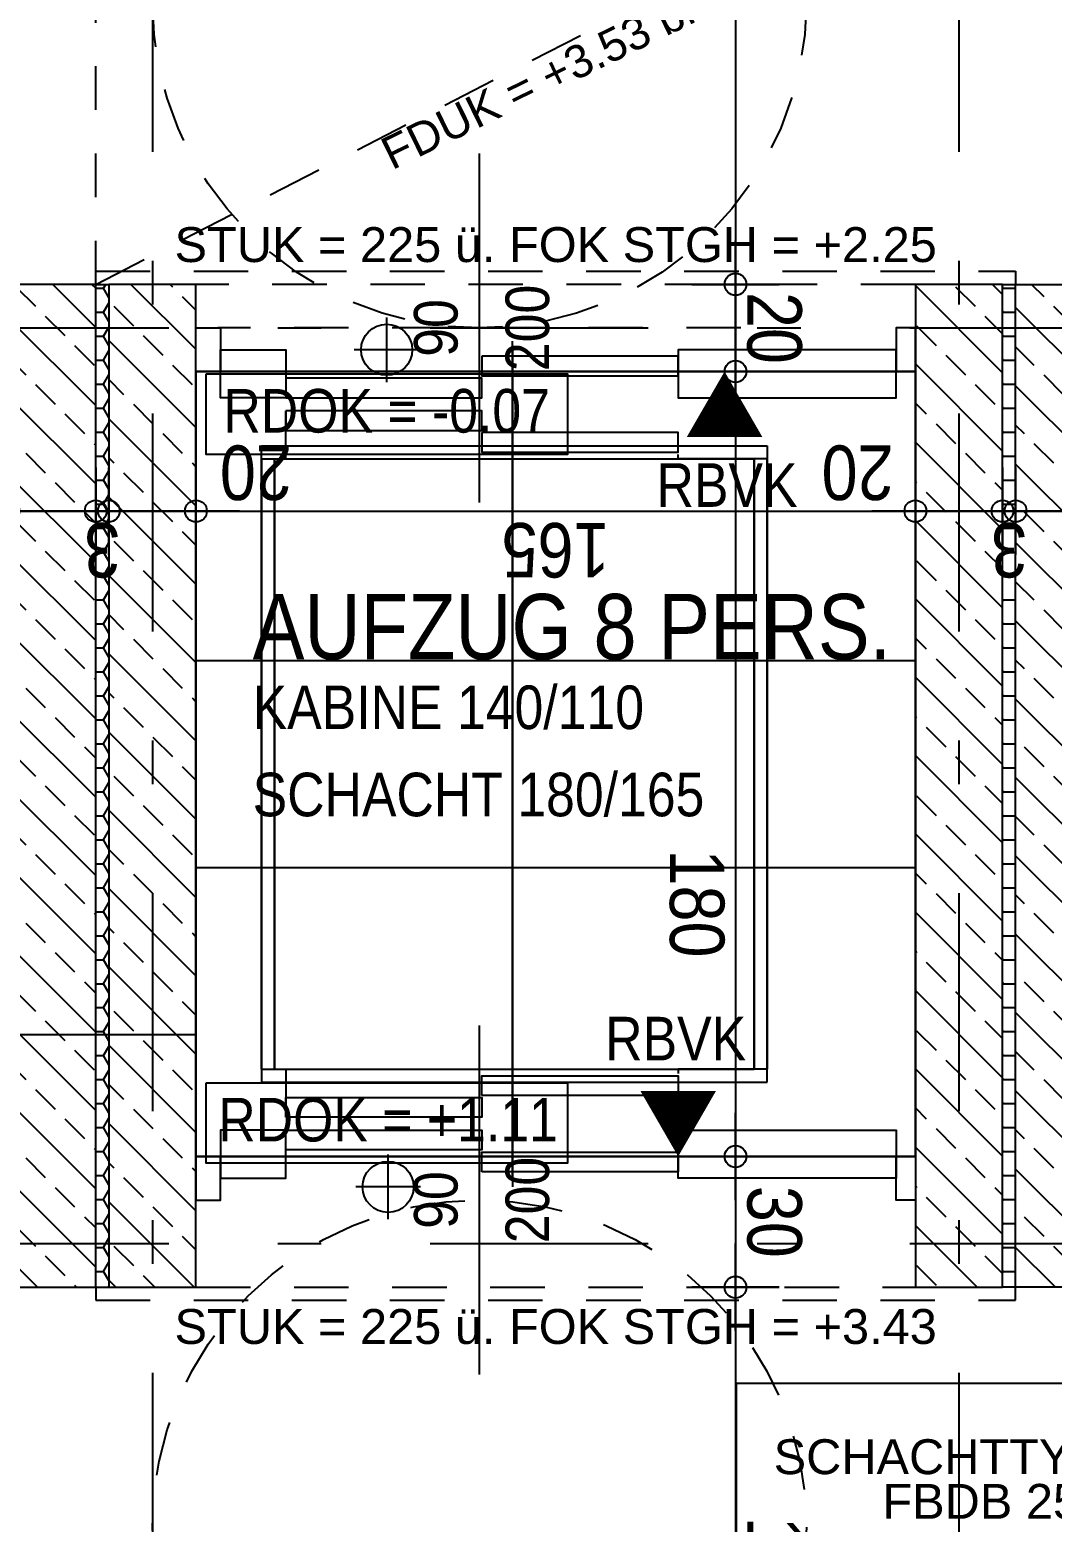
# Model space of a CAD drawing. Header units: millimetres. Extents: x 2639 to 2717, y 1476 to 1588.
# Drawn here: x 2692.719 to 2695.064, y 1518.046 to 1521.469 of the extents above; entities that cross this region are included whole.
import ezdxf
from ezdxf.enums import TextEntityAlignment as Align

# ---------------------------------------------------------------- set-up
doc = ezdxf.new("R2010")
doc.units = ezdxf.units.MM
doc.linetypes.add('HIDDEN2', pattern=[0.1875, 0.125, -0.0625])
doc.linetypes.add('STRICHPUNKT', pattern=[1, 0.5, -0.25, 0, -0.25])
for name, color, linetype in [('00-AUF---------M0', 8, 'Continuous'), ('00-TXT---------M0', 8, 'Continuous'), ('00-WOL-G00-LEG-M0', 22, 'Continuous'), ('01-ANS-G00-LEG-M0', 8, 'Continuous'), ('01-SYM-G00-LEG-Aufbauten', 8, 'Continuous'), ('01-SYM-G00-Leg-M0', 8, 'Continuous'), ('01-TXT---------M0', 1, 'Continuous'), ('01-TXT---------PP', 1, 'Continuous'), ('01-TXT-G00-LEG-M0', 1, 'Continuous'), ('02-AXO-G00-LEG-M0', 8, 'STRICHPUNKT'), ('02-DIM-G00-LEG-ACHSEN', 8, 'Continuous'), ('02-DIM-G00-LEG-ROHBAU', 8, 'Continuous'), ('02-FIL-G00-LEG-LILA', 223, 'Continuous'), ('02-FIL-G00-Leg-STB', 8, 'Continuous'), ('02-HID-G00-LEG-M0', 8, 'HIDDEN2'), ('02-TWA-G00-LEG-M0', 4, 'Continuous'), ('02-TXT-G00-LEG-M0', 8, 'Continuous'), ('02-WDA-G00-LEG-M0', 8, 'Continuous'), ('03-SYM-G00-LEG-M0', 8, 'Continuous'), ('03-TXT-G00-LEG-M0', 8, 'Continuous'), ('05-TXT--------M0', 8, 'Continuous'), ('05-TXT-G00-LEG-M0', 8, 'Continuous'), ('06-SYM-G00-LEG-M0', 8, 'Continuous')]:
    doc.layers.add(name, color=color, linetype=linetype)
doc.layers.add('00_HLP---------M0', color=6, linetype='Continuous', plot=False)
doc.styles.add('ARIAL', font='arial.ttf', dxfattribs={"width": 0.85})
doc.styles.get("Standard").update_dxf_attribs({"font": 'arial.ttf'})
doc.linetypes.add('ZICKZACK', pattern='A,0.00254,-5.08,[131,ltypeshp.shx,S=5.08,R=0,X=-5.08,Y=0],-10.16,[131,ltypeshp.shx,S=5.08,R=180,X=5.08,Y=0],-5.08', length=20.32254)
doc.dimstyles.new('pp chromy&schneider', dxfattribs={"dimscale": 0.005, "dimtxt": 25, "dimasz": 10, "dimexe": 0, "dimexo": 0, "dimgap": 5, "dimtad": 1, "dimdec": 1, "dimlfac": 100, "dimrnd": 0.1, "dimzin": 9, "dimdsep": 46, "dimtxsty": 'ARIAL', "dimblk": 'c&s kote', "dimcen": 0, "dimse1": 1, "dimse2": 1, "dimclrd": 8, "dimclrt": 8, "dimadec": 0, "dimazin": 0, "dimtfac": 0.75, "dimtdec": 1, "dimtix": 1, "dimtmove": 2, "dimatfit": 0, "dimldrblk": 'NONE', "dimfxl": 1, "dimtolj": 1, "dimlwd": -1, "dimarcsym": 0})
pattern_1 = [(135, (2620.0373, 1472.56506), (-0.08980256, -0.08980256), []), (135, (2620.0373, 1472.65486), (-0.08980256, -0.08980256), [0.0635, -0.03175])]
pattern_2 = [(0, (2620.037297, 1472.565062), (0.047625, 0.0274963), [0.03175, -0.0635]), (120, (2620.037297, 1472.565062), (-0.047624994, 0.02749631), [0.03175, -0.0635]), (60, (2620.037297, 1472.565062), (6e-09, 0.05499261), [-0.0635, 0.03175])]

# ---------------------------------------------------------------- blocks, each defined once
blk = doc.blocks.new('LIFT')
at = {"layer": '00-AUF---------M0'}
for p, q in [((1.5, 1.73), (0.34, 1.73)), ((0.34, 1.73), (0.34, 0.3)), ((1.5, 0.3), (1.5, 1.73)), ((1.47, 1.7), (0.37, 1.7)), ((0.37, 1.7), (0.37, 0.3)), ((1.47, 0.3), (1.47, 1.7))]:
    blk.add_line(p, q, dxfattribs=at)
for points in [[(0.34, 0.3), (0.544, 0.3), (0.544, 0.29)], [(1.5, 0.3), (1.444, 0.3), (1.444, 0.19)]]:
    blk.add_lwpolyline(points, dxfattribs=at)
for points in [[(0.994, 0.24), (0.994, 0.285), (0.544, 0.285), (0.544, 0.24)], [(1.444, 0.19), (1.444, 0.235), (0.994, 0.235), (0.994, 0.19)], [(0.044, 0.05), (0.544, 0.05), (0.544, 0.16), (0.044, 0.16)], [(1.444, 0.115), (1.444, 0.16), (0.994, 0.16), (0.994, 0.115)], [(1.594, 0.05), (1.444, 0.05), (1.444, 0.16), (1.594, 0.16), (1.594, 0.05)], [(0.994, 0.065), (0.994, 0.11), (0.544, 0.11), (0.544, 0.065)], [(0, 0.1), (0, 0), (0.044, 0), (0.044, 0.1)], [(1.65, 0.1), (1.65, 0), (1.594, 0), (1.594, 0.1)]]:
    blk.add_lwpolyline(points, close=True, dxfattribs=at)
at = {"layer": '00_HLP---------M0'}
for points in [[(0.924, 0.05), (0.924, 1.97)], [(1.65, 1.9), (1.65, 0.1), (0, 0.1), (0, 1.9), (1.65, 1.9)], [(1.65, 0.763), (0, 0.763)]]:
    blk.add_lwpolyline(points, dxfattribs=at)
blk = doc.blocks.new('01-SQM')
at = {"layer": '01-TXT---------M0', "color": 1, "style": 'ARIAL', "width": 0.85}
blk.add_attdef('ROOM', (0, 0), '', height=0.15, dxfattribs=at)
blk.add_attdef('AREA', text='', height=0.1, dxfattribs=at).set_placement((0, -0.06), align=Align.TOP_LEFT)
at = {"layer": '01-TXT---------PP', "color": 1, "style": 'ARIAL', "width": 0.85}
blk.add_attdef('NR', text='', height=0.15, dxfattribs=at).set_placement((-0.1173, 0), align=Align.RIGHT)
blk.add_attdef('FLOOR', text='', height=0.1, dxfattribs=at).set_placement((0, -0.26), align=Align.TOP_LEFT)
blk = doc.blocks.new('05-TXT')
at = {"layer": '05-TXT--------M0'}
blk.add_line((-0.4, 0), (0.4, 0), dxfattribs=at)
at = {"layer": '05-TXT--------M0', "color": 8, "style": 'ARIAL', "width": 0.85}
blk.add_attdef('BREITE', text='', height=0.1, dxfattribs=at).set_placement((0, 0.05), align=Align.CENTER)
blk.add_attdef('HÖHE', text='', height=0.1, rotation=360, dxfattribs=at).set_placement((0, -0.06), align=Align.TOP_CENTER)
blk = doc.blocks.new('BodenWandaufbau')
blk.add_line((0.5972, -0.3907), (0.5972, -1.8107))
blk.add_lwpolyline([(0.5972, -0.3907), (0.8472, -0.3907), (0.8472, -0.1907), (0.3472, -0.1907), (0.3472, -0.3907)], close=True)
at = {"layer": '01-TXT---------M0', "color": 0, "style": 'ARIAL', "width": 0.85}
blk.add_attdef('NR', text='', height=0.1, rotation=0, dxfattribs=at).set_placement((0.5972, -0.2907), align=Align.MIDDLE)
blk = doc.blocks.new('c&s kote')
at = {"color": 8}
for p, q in [((0, -2), (0, 2)), ((0, 2), (0, -2)), ((-2, 0), (2, 0)), ((2, 0), (-2, 0))]:
    blk.add_line(p, q, dxfattribs=at)
blk.add_circle((0, 0), 0.5, dxfattribs=at)
blk = doc.blocks.new('*D2328')
at = {"layer": '02-DIM-G00-LEG-ROHBAU', "color": 8, "transparency": 16777216}
blk.add_line((2690.3499, 1520.3651), (2692.6199, 1520.3651), dxfattribs=at)
at = {"layer": 'Defpoints', "color": 0, "transparency": 16777216}
for p in [(2690.2999, 1520.9551), (2692.6699, 1520.8251), (2692.6699, 1520.3651)]:
    blk.add_point(p, dxfattribs=at)
at = {"layer": '02-DIM-G00-LEG-ROHBAU', "color": 8, "transparency": 16777216, "xscale": 0.05, "yscale": 0.05, "zscale": 0.05, "rotation": 180}
blk.add_blockref('c&s kote', (2690.2999, 1520.3651), dxfattribs=at)
at = {"layer": '02-DIM-G00-LEG-ROHBAU', "color": 8, "transparency": 16777216, "xscale": 0.05, "yscale": 0.05, "zscale": 0.05}
blk.add_blockref('c&s kote', (2692.6699, 1520.3651), dxfattribs=at)
at = {"layer": '02-DIM-G00-LEG-ROHBAU', "color": 8, "transparency": 16777216, "insert": (2691.4849, 1520.2762), "char_height": 0.125, "attachment_point": 5, "rotation": 180, "style": 'ARIAL'}
blk.add_mtext('\\A1;237', dxfattribs=at)
blk = doc.blocks.new('_None')
blk = doc.blocks.new('*D2329')
at = {"layer": '02-DIM-G00-LEG-ROHBAU', "color": 8, "transparency": 16777216}
blk.add_line((2693.1499, 1520.3651), (2694.6999, 1520.3651), dxfattribs=at)
at = {"layer": 'Defpoints', "color": 0, "transparency": 16777216}
for p in [(2693.0999, 1520.7851), (2694.7499, 1520.7851), (2694.7499, 1520.3651)]:
    blk.add_point(p, dxfattribs=at)
at = {"layer": '02-DIM-G00-LEG-ROHBAU', "color": 8, "transparency": 16777216, "xscale": 0.05, "yscale": 0.05, "zscale": 0.05, "rotation": 180}
blk.add_blockref('c&s kote', (2693.0999, 1520.3651), dxfattribs=at)
at = {"layer": '02-DIM-G00-LEG-ROHBAU', "color": 8, "transparency": 16777216, "xscale": 0.05, "yscale": 0.05, "zscale": 0.05}
blk.add_blockref('c&s kote', (2694.7499, 1520.3651), dxfattribs=at)
at = {"layer": '02-DIM-G00-LEG-ROHBAU', "color": 8, "transparency": 16777216, "insert": (2693.9249, 1520.2762), "char_height": 0.125, "attachment_point": 5, "rotation": 180, "style": 'ARIAL'}
blk.add_mtext('\\A1;165', dxfattribs=at)
blk = doc.blocks.new('*D2436')
at = {"layer": '02-DIM-G00-LEG-ROHBAU', "color": 8, "transparency": 16777216}
for p, q in [((2692.6199, 1520.3651), (2692.5699, 1520.3651)), ((2692.6699, 1520.3651), (2692.8699, 1520.3651)), ((2692.9199, 1520.3651), (2692.9699, 1520.3651))]:
    blk.add_line(p, q, dxfattribs=at)
at = {"layer": 'Defpoints', "color": 0, "transparency": 16777216}
for p in [(2692.8699, 1520.8851), (2692.6699, 1520.8251), (2692.8699, 1520.3651)]:
    blk.add_point(p, dxfattribs=at)
at = {"layer": '02-DIM-G00-LEG-ROHBAU', "color": 8, "transparency": 16777216, "xscale": 0.05, "yscale": 0.05, "zscale": 0.05}
blk.add_blockref('c&s kote', (2692.6699, 1520.3651), dxfattribs=at)
at = {"layer": '02-DIM-G00-LEG-ROHBAU', "color": 8, "transparency": 16777216, "xscale": 0.05, "yscale": 0.05, "zscale": 0.05, "rotation": 180}
blk.add_blockref('c&s kote', (2692.8699, 1520.3651), dxfattribs=at)
at = {"layer": '02-DIM-G00-LEG-ROHBAU', "color": 8, "transparency": 16777216, "insert": (2692.5373, 1520.4539), "char_height": 0.125, "attachment_point": 5, "rotation": 180, "style": 'ARIAL'}
blk.add_mtext('\\A1;20', dxfattribs=at)
blk = doc.blocks.new('*D2437')
at = {"layer": '02-DIM-G00-LEG-ROHBAU', "color": 8, "transparency": 16777216}
for p, q in [((2692.8199, 1520.3651), (2692.7699, 1520.3651)), ((2692.8699, 1520.3651), (2692.8999, 1520.3651)), ((2692.9499, 1520.3651), (2692.9999, 1520.3651))]:
    blk.add_line(p, q, dxfattribs=at)
at = {"layer": 'Defpoints', "color": 0, "transparency": 16777216}
for p in [(2692.8699, 1520.8851), (2692.8999, 1520.8851), (2692.8999, 1520.3651)]:
    blk.add_point(p, dxfattribs=at)
at = {"layer": '02-DIM-G00-LEG-ROHBAU', "color": 8, "transparency": 16777216, "xscale": 0.05, "yscale": 0.05, "zscale": 0.05}
blk.add_blockref('c&s kote', (2692.8699, 1520.3651), dxfattribs=at)
at = {"layer": '02-DIM-G00-LEG-ROHBAU', "color": 8, "transparency": 16777216, "xscale": 0.05, "yscale": 0.05, "zscale": 0.05, "rotation": 180}
blk.add_blockref('c&s kote', (2692.8999, 1520.3651), dxfattribs=at)
at = {"layer": '02-DIM-G00-LEG-ROHBAU', "color": 8, "transparency": 16777216, "insert": (2692.8849, 1520.2762), "char_height": 0.125, "attachment_point": 5, "rotation": 180, "style": 'ARIAL'}
blk.add_mtext('\\A1;3', dxfattribs=at)
blk = doc.blocks.new('*D2438')
at = {"layer": '02-DIM-G00-LEG-ROHBAU', "color": 8, "transparency": 16777216}
for p, q in [((2692.8499, 1520.3651), (2692.7999, 1520.3651)), ((2692.8999, 1520.3651), (2693.0999, 1520.3651)), ((2693.1499, 1520.3651), (2693.1999, 1520.3651))]:
    blk.add_line(p, q, dxfattribs=at)
at = {"layer": 'Defpoints', "color": 0, "transparency": 16777216}
for p in [(2692.8999, 1520.8851), (2693.0999, 1520.7851), (2693.0999, 1520.3651)]:
    blk.add_point(p, dxfattribs=at)
at = {"layer": '02-DIM-G00-LEG-ROHBAU', "color": 8, "transparency": 16777216, "xscale": 0.05, "yscale": 0.05, "zscale": 0.05}
blk.add_blockref('c&s kote', (2692.8999, 1520.3651), dxfattribs=at)
at = {"layer": '02-DIM-G00-LEG-ROHBAU', "color": 8, "transparency": 16777216, "xscale": 0.05, "yscale": 0.05, "zscale": 0.05, "rotation": 180}
blk.add_blockref('c&s kote', (2693.0999, 1520.3651), dxfattribs=at)
at = {"layer": '02-DIM-G00-LEG-ROHBAU', "color": 8, "transparency": 16777216, "insert": (2693.2373, 1520.4539), "char_height": 0.125, "attachment_point": 5, "rotation": 180, "style": 'ARIAL'}
blk.add_mtext('\\A1;20', dxfattribs=at)
blk = doc.blocks.new('*D2439')
at = {"layer": '02-DIM-G00-LEG-ROHBAU', "color": 8, "transparency": 16777216}
for p, q in [((2694.6999, 1520.3651), (2694.6499, 1520.3651)), ((2694.7499, 1520.3651), (2694.9499, 1520.3651)), ((2694.9999, 1520.3651), (2695.0499, 1520.3651))]:
    blk.add_line(p, q, dxfattribs=at)
at = {"layer": 'Defpoints', "color": 0, "transparency": 16777216}
for p in [(2694.9499, 1520.8851), (2694.7499, 1520.7851), (2694.9499, 1520.3651)]:
    blk.add_point(p, dxfattribs=at)
at = {"layer": '02-DIM-G00-LEG-ROHBAU', "color": 8, "transparency": 16777216, "xscale": 0.05, "yscale": 0.05, "zscale": 0.05}
blk.add_blockref('c&s kote', (2694.7499, 1520.3651), dxfattribs=at)
at = {"layer": '02-DIM-G00-LEG-ROHBAU', "color": 8, "transparency": 16777216, "xscale": 0.05, "yscale": 0.05, "zscale": 0.05, "rotation": 180}
blk.add_blockref('c&s kote', (2694.9499, 1520.3651), dxfattribs=at)
at = {"layer": '02-DIM-G00-LEG-ROHBAU', "color": 8, "transparency": 16777216, "insert": (2694.6173, 1520.4539), "char_height": 0.125, "attachment_point": 5, "rotation": 180, "style": 'ARIAL'}
blk.add_mtext('\\A1;20', dxfattribs=at)
blk = doc.blocks.new('*D2440')
at = {"layer": '02-DIM-G00-LEG-ROHBAU', "color": 8, "transparency": 16777216}
for p, q in [((2694.8999, 1520.3651), (2694.8499, 1520.3651)), ((2694.9499, 1520.3651), (2694.9799, 1520.3651)), ((2695.0299, 1520.3651), (2695.0799, 1520.3651))]:
    blk.add_line(p, q, dxfattribs=at)
at = {"layer": 'Defpoints', "color": 0, "transparency": 16777216}
for p in [(2694.9499, 1520.8851), (2694.9799, 1520.8851), (2694.9799, 1520.3651)]:
    blk.add_point(p, dxfattribs=at)
at = {"layer": '02-DIM-G00-LEG-ROHBAU', "color": 8, "transparency": 16777216, "xscale": 0.05, "yscale": 0.05, "zscale": 0.05}
blk.add_blockref('c&s kote', (2694.9499, 1520.3651), dxfattribs=at)
at = {"layer": '02-DIM-G00-LEG-ROHBAU', "color": 8, "transparency": 16777216, "xscale": 0.05, "yscale": 0.05, "zscale": 0.05, "rotation": 180}
blk.add_blockref('c&s kote', (2694.9799, 1520.3651), dxfattribs=at)
at = {"layer": '02-DIM-G00-LEG-ROHBAU', "color": 8, "transparency": 16777216, "insert": (2694.9649, 1520.2762), "char_height": 0.125, "attachment_point": 5, "rotation": 180, "style": 'ARIAL'}
blk.add_mtext('\\A1;3', dxfattribs=at)
blk = doc.blocks.new('*D2441')
at = {"layer": '02-DIM-G00-LEG-ROHBAU', "color": 8, "transparency": 16777216}
for p, q in [((2694.9299, 1520.3651), (2694.8799, 1520.3651)), ((2694.9799, 1520.3651), (2695.1799, 1520.3651)), ((2695.2299, 1520.3651), (2695.2799, 1520.3651))]:
    blk.add_line(p, q, dxfattribs=at)
at = {"layer": 'Defpoints', "color": 0, "transparency": 16777216}
for p in [(2694.9799, 1520.8851), (2695.1799, 1520.7851), (2695.1799, 1520.3651)]:
    blk.add_point(p, dxfattribs=at)
at = {"layer": '02-DIM-G00-LEG-ROHBAU', "color": 8, "transparency": 16777216, "xscale": 0.05, "yscale": 0.05, "zscale": 0.05}
blk.add_blockref('c&s kote', (2694.9799, 1520.3651), dxfattribs=at)
at = {"layer": '02-DIM-G00-LEG-ROHBAU', "color": 8, "transparency": 16777216, "xscale": 0.05, "yscale": 0.05, "zscale": 0.05, "rotation": 180}
blk.add_blockref('c&s kote', (2695.1799, 1520.3651), dxfattribs=at)
at = {"layer": '02-DIM-G00-LEG-ROHBAU', "color": 8, "transparency": 16777216, "insert": (2695.3173, 1520.4539), "char_height": 0.125, "attachment_point": 5, "rotation": 180, "style": 'ARIAL'}
blk.add_mtext('\\A1;20', dxfattribs=at)
blk = doc.blocks.new('*D2453')
at = {"layer": '02-DIM-G00-LEG-ROHBAU', "color": 8, "transparency": 16777216}
blk.add_line((2694.3373, 1523.0551), (2694.3373, 1520.9351), dxfattribs=at)
at = {"layer": 'Defpoints', "color": 0, "transparency": 16777216}
for p in [(2693.0999, 1523.1051), (2694.3373, 1520.8851), (2694.7499, 1520.8851)]:
    blk.add_point(p, dxfattribs=at)
at = {"layer": '02-DIM-G00-LEG-ROHBAU', "color": 8, "transparency": 16777216, "xscale": 0.05, "yscale": 0.05, "zscale": 0.05}
for p, rotation in [((2694.3373, 1523.1051), 90), ((2694.3373, 1520.8851), 270)]:
    blk.add_blockref('c&s kote', p, dxfattribs=dict(at, rotation=rotation))
at = {"layer": '02-DIM-G00-LEG-ROHBAU', "color": 8, "transparency": 16777216, "insert": (2694.4251, 1521.9951), "char_height": 0.125, "attachment_point": 5, "rotation": 270, "style": 'ARIAL'}
blk.add_mtext('\\A1;222', dxfattribs=at)
blk = doc.blocks.new('*D2454')
at = {"layer": '02-DIM-G00-LEG-ROHBAU', "color": 8, "transparency": 16777216}
for p, q in [((2694.3373, 1520.9351), (2694.3373, 1520.9851)), ((2694.3373, 1520.8851), (2694.3373, 1520.6851)), ((2694.3373, 1520.6351), (2694.3373, 1520.5851))]:
    blk.add_line(p, q, dxfattribs=at)
at = {"layer": 'Defpoints', "color": 0, "transparency": 16777216}
for p in [(2694.7499, 1520.8851), (2694.3373, 1520.6851), (2694.7499, 1520.6851)]:
    blk.add_point(p, dxfattribs=at)
at = {"layer": '02-DIM-G00-LEG-ROHBAU', "color": 8, "transparency": 16777216, "xscale": 0.05, "yscale": 0.05, "zscale": 0.05}
for p, rotation in [((2694.3373, 1520.8851), 270), ((2694.3373, 1520.6851), 90)]:
    blk.add_blockref('c&s kote', p, dxfattribs=dict(at, rotation=rotation))
at = {"layer": '02-DIM-G00-LEG-ROHBAU', "color": 8, "transparency": 16777216, "insert": (2694.4261, 1520.7851), "char_height": 0.125, "attachment_point": 5, "rotation": 270, "style": 'ARIAL'}
blk.add_mtext('\\A1;20', dxfattribs=at)
blk = doc.blocks.new('*D2455')
at = {"layer": '02-DIM-G00-LEG-ROHBAU', "color": 8, "transparency": 16777216}
blk.add_line((2694.3373, 1520.6351), (2694.3373, 1518.9351), dxfattribs=at)
at = {"layer": 'Defpoints', "color": 0, "transparency": 16777216}
for p in [(2694.7499, 1520.6851), (2694.3373, 1518.8851), (2694.7499, 1518.8851)]:
    blk.add_point(p, dxfattribs=at)
at = {"layer": '02-DIM-G00-LEG-ROHBAU', "color": 8, "transparency": 16777216, "xscale": 0.05, "yscale": 0.05, "zscale": 0.05}
for p, rotation in [((2694.3373, 1520.6851), 90), ((2694.3373, 1518.8851), 270)]:
    blk.add_blockref('c&s kote', p, dxfattribs=dict(at, rotation=rotation))
at = {"layer": '02-DIM-G00-LEG-ROHBAU', "color": 8, "transparency": 16777216, "insert": (2694.2485, 1519.4651), "char_height": 0.125, "attachment_point": 5, "rotation": 270, "style": 'ARIAL'}
blk.add_mtext('\\A1;180', dxfattribs=at)
blk = doc.blocks.new('*D2456')
at = {"layer": '02-DIM-G00-LEG-ROHBAU', "color": 8, "transparency": 16777216}
blk.add_line((2694.3373, 1518.8351), (2694.3373, 1518.6351), dxfattribs=at)
at = {"layer": 'Defpoints', "color": 0, "transparency": 16777216}
for p in [(2694.7499, 1518.8851), (2694.3373, 1518.5851), (2694.6499, 1518.5851)]:
    blk.add_point(p, dxfattribs=at)
at = {"layer": '02-DIM-G00-LEG-ROHBAU', "color": 8, "transparency": 16777216, "xscale": 0.05, "yscale": 0.05, "zscale": 0.05}
for p, rotation in [((2694.3373, 1518.8851), 90), ((2694.3373, 1518.5851), 270)]:
    blk.add_blockref('c&s kote', p, dxfattribs=dict(at, rotation=rotation))
at = {"layer": '02-DIM-G00-LEG-ROHBAU', "color": 8, "transparency": 16777216, "insert": (2694.4262, 1518.7351), "char_height": 0.125, "attachment_point": 5, "rotation": 270, "style": 'ARIAL'}
blk.add_mtext('\\A1;30', dxfattribs=at)
blk = doc.blocks.new('*D2579')
at = {"layer": '02-DIM-G00-LEG-ROHBAU', "color": 8, "transparency": 16777216}
blk.add_line((2690.3499, 1517.4651), (2695.3449, 1517.4651), dxfattribs=at)
at = {"layer": 'Defpoints', "color": 0, "transparency": 16777216}
for p in [(2690.2999, 1518.5851), (2695.3949, 1518.5827), (2695.3949, 1517.4651)]:
    blk.add_point(p, dxfattribs=at)
at = {"layer": '02-DIM-G00-LEG-ROHBAU', "color": 8, "transparency": 16777216, "xscale": 0.05, "yscale": 0.05, "zscale": 0.05, "rotation": 180}
blk.add_blockref('c&s kote', (2690.2999, 1517.4651), dxfattribs=at)
at = {"layer": '02-DIM-G00-LEG-ROHBAU', "color": 8, "transparency": 16777216, "xscale": 0.05, "yscale": 0.05, "zscale": 0.05}
blk.add_blockref('c&s kote', (2695.3949, 1517.4651), dxfattribs=at)
at = {"layer": '02-DIM-G00-LEG-ROHBAU', "color": 8, "transparency": 16777216, "insert": (2692.8474, 1517.3762), "char_height": 0.125, "attachment_point": 5, "rotation": 180, "style": 'ARIAL'}
blk.add_mtext('\\A1;509.5', dxfattribs=at)
blk = doc.blocks.new('*D2774')
at = {"layer": '02-DIM-G00-LEG-ACHSEN', "color": 8, "transparency": 16777216}
blk.add_arc((2706.1499, 1532.4251), 0.3783, 7.5792, 82.4208, dxfattribs=at)
at = {"layer": 'Defpoints', "color": 0, "transparency": 16777216}
for p in [(2706.1499, 1534.8888), (2706.4775, 1532.6142), (2674.8607, 1532.4251), (2708.5499, 1532.4251), (2706.1499, 1499.9613)]:
    blk.add_point(p, dxfattribs=at)
at = {"layer": '02-DIM-G00-LEG-ACHSEN', "color": 8, "transparency": 16777216, "xscale": 0.05, "yscale": 0.05, "zscale": 0.05}
for p, rotation in [((2706.1499, 1532.8033), 176.2103799030757), ((2706.5282, 1532.4251), 273.7896200982584)]:
    blk.add_blockref('c&s kote', p, dxfattribs=dict(at, rotation=rotation))
at = {"layer": '02-DIM-G00-LEG-ACHSEN', "color": 8, "transparency": 16777216, "insert": (2706.4802, 1532.7553), "char_height": 0.125, "attachment_point": 5, "rotation": 315, "style": 'ARIAL'}
blk.add_mtext('\\A1;90.00°', dxfattribs=at)
blk = doc.blocks.new('*D2813')
at = {"layer": '02-DIM-G00-LEG-ACHSEN', "color": 8, "transparency": 16777216}
blk.add_arc((2677.9799, 1503.0317), 0.9465, 182.3395, 266.973, dxfattribs=at)
at = {"layer": 'Defpoints', "color": 0, "transparency": 16777216}
for p in [(2677.9799, 1534.8888), (2674.9373, 1503.0682), (2708.5499, 1502.6649), (2677.1565, 1502.565), (2677.9799, 1499.9613)]:
    blk.add_point(p, dxfattribs=at)
at = {"layer": '02-DIM-G00-LEG-ACHSEN', "color": 8, "transparency": 16777216, "xscale": 0.05, "yscale": 0.05, "zscale": 0.05}
for p, rotation in [((2677.0335, 1503.0431), 90.82598231942102), ((2677.9799, 1502.0852), 358.4865013265452)]:
    blk.add_blockref('c&s kote', p, dxfattribs=dict(at, rotation=rotation))
at = {"layer": '02-DIM-G00-LEG-ACHSEN', "color": 8, "transparency": 16777216, "insert": (2677.3698, 1502.4289), "char_height": 0.125, "attachment_point": 5, "rotation": 314.6562, "style": 'ARIAL'}
blk.add_mtext('\\A1;90.69°', dxfattribs=at)
blk = doc.blocks.new('*D2814')
at = {"layer": '02-DIM-G00-LEG-ACHSEN', "color": 8, "transparency": 16777216}
blk.add_arc((2706.1499, 1502.6937), 0.9163, 273.127, 356.1855, dxfattribs=at)
at = {"layer": 'Defpoints', "color": 0, "transparency": 16777216}
for p in [(2706.1499, 1534.8888), (2674.9373, 1503.0682), (2708.5499, 1502.6649), (2706.6049, 1501.8983), (2706.1499, 1499.9613)]:
    blk.add_point(p, dxfattribs=at)
at = {"layer": '02-DIM-G00-LEG-ACHSEN', "color": 8, "transparency": 16777216, "xscale": 0.05, "yscale": 0.05, "zscale": 0.05}
for p, rotation in [((2707.0661, 1502.6827), 87.74900272405822), ((2706.1499, 1501.7774), 181.5634809221943)]:
    blk.add_blockref('c&s kote', p, dxfattribs=dict(at, rotation=rotation))
at = {"layer": '02-DIM-G00-LEG-ACHSEN', "color": 8, "transparency": 16777216, "insert": (2706.8564, 1501.9787), "char_height": 0.125, "attachment_point": 5, "rotation": 224.6562, "style": 'ARIAL'}
blk.add_mtext('\\A1;89.31°', dxfattribs=at)
blk = doc.blocks.new('*D2935')
at = {"layer": '02-DIM-G00-LEG-ROHBAU', "color": 8, "transparency": 16777216}
blk.add_line((2694.3373, 1518.5351), (2694.3373, 1517.3351), dxfattribs=at)
at = {"layer": 'Defpoints', "color": 0, "transparency": 16777216}
for p in [(2694.6499, 1518.5851), (2692.8499, 1517.2851), (2694.3373, 1517.2851)]:
    blk.add_point(p, dxfattribs=at)
at = {"layer": '02-DIM-G00-LEG-ROHBAU', "color": 8, "transparency": 16777216, "xscale": 0.05, "yscale": 0.05, "zscale": 0.05}
for p, rotation in [((2694.3373, 1518.5851), 90), ((2694.3373, 1517.2851), 270)]:
    blk.add_blockref('c&s kote', p, dxfattribs=dict(at, rotation=rotation))
at = {"layer": '02-DIM-G00-LEG-ROHBAU', "color": 8, "transparency": 16777216, "insert": (2694.4262, 1517.9351), "char_height": 0.125, "attachment_point": 5, "rotation": 270, "style": 'ARIAL'}
blk.add_mtext('\\A1;130', dxfattribs=at)
blk = doc.blocks.new('01-HK2')
for p, q in [((0, -0.098), (0, 0.098)), ((0.098, 0), (-0.098, 0))]:
    blk.add_line(p, q)
blk.add_circle((0, 0), 0.0773)
at = {"layer": '01-TXT---------M0', "color": 8, "style": 'ARIAL', "width": 0.85}
blk.add_attdef('HEIGHT', text='', height=0.1, rotation=360, dxfattribs=at).set_placement((0, 0.132), align=Align.BOTTOM_CENTER)
blk = doc.blocks.new('01-hk4')
blk.add_lwpolyline([(0, 0, 0, 0.270625, 0), (0, 0.234375, 0.270625, 0.270625, 0)], format="xyseb")
at = {"layer": '00-TXT---------M0', "color": 8, "style": 'ARIAL', "width": 0.85}
blk.add_attdef('HEIGHT', text='', height=0.1, dxfattribs=at).set_placement((0, 0.35), align=Align.CENTER)

msp = doc.modelspace()

# ---------------------------------------------------------------- hatches: boundary and pattern name
at = {"layer": '02-FIL-G00-LEG-LILA'}
h = msp.add_hatch(dxfattribs=at)
h.set_pattern_fill('HONEY', color=256, scale=0.01, angle=107.0465, style=0)
h.set_pattern_definition(pattern_2)
h.paths.add_polyline_path([(2692.8999, 1520.8851), (2692.8699, 1520.8851), (2692.8699, 1518.5851), (2692.8999, 1518.5851)])
h = msp.add_hatch(dxfattribs=at)
h.set_pattern_fill('HONEY', color=256, scale=0.01, angle=107.0465, style=0)
h.set_pattern_definition(pattern_2)
h.paths.add_polyline_path([(2694.9799, 1520.8851), (2694.9499, 1520.8851), (2694.9499, 1518.5851), (2694.9799, 1518.5851)])
at = {"layer": '02-FIL-G00-Leg-STB'}
h = msp.add_hatch(dxfattribs=at)
h.set_pattern_fill('ANSI33', color=256, scale=0.02, angle=197.0465, style=0)
h.set_pattern_definition(pattern_1)
h.paths.add_polyline_path([(2692.8699, 1518.5851), (2692.8699, 1520.8851), (2692.6699, 1520.8851), (2692.6699, 1518.5851)])
h = msp.add_hatch(dxfattribs=at)
h.set_pattern_fill('ANSI33', color=256, scale=0.02, angle=197.0465, style=0)
h.set_pattern_definition(pattern_1)
h.paths.add_polyline_path([(2692.8999, 1518.5851), (2693.0999, 1518.5851), (2693.0999, 1520.8851), (2692.8999, 1520.8851)])
h = msp.add_hatch(dxfattribs=at)
h.set_pattern_fill('ANSI33', color=256, scale=0.02, angle=197.0465, style=0)
h.set_pattern_definition(pattern_1)
h.paths.add_polyline_path([(2694.7499, 1518.5851), (2694.9499, 1518.5851), (2694.9499, 1520.8851), (2694.7499, 1520.8851)])
h = msp.add_hatch(dxfattribs=at)
h.set_pattern_fill('ANSI33', color=256, scale=0.02, angle=197.0465, style=0)
h.set_pattern_definition(pattern_1)
h.paths.add_polyline_path([(2695.1799, 1520.8851), (2694.9799, 1520.8851), (2694.9799, 1518.5851), (2695.1799, 1518.5851), (2695.1799, 1519.2251), (2698.7999, 1519.2251), (2698.7999, 1518.6101), (2698.9999, 1518.6101), (2698.9999, 1519.4251), (2695.1799, 1519.4251)])

# ---------------------------------------------------------------- linework, layer by layer
at = {"layer": '00-WOL-G00-LEG-M0', "linetype": 'ZICKZACK', "ltscale": 0.005}
for points in [[(2693.1223, 1520.6791), (2693.1223, 1520.4959), (2693.9529, 1520.4959), (2693.9529, 1520.6791)], [(2693.1223, 1519.0534), (2693.1223, 1518.8702), (2693.9529, 1518.8702), (2693.9529, 1519.0534)]]:
    msp.add_lwpolyline(points, close=True, dxfattribs=at)
at = {"layer": '01-ANS-G00-LEG-M0'}
for points in [[(2693.0999, 1520.6851), (2694.7499, 1520.6851)], [(2694.7499, 1518.8851), (2693.0999, 1518.8851)]]:
    msp.add_lwpolyline(points, dxfattribs=at)
at = {"layer": '02-AXO-G00-LEG-M0'}
for points in [[(2692.9999, 1534.8888), (2692.9999, 1499.9613)], [(2694.8499, 1534.8888), (2694.8499, 1499.9613)], [(2674.9373, 1520.7851), (2708.5499, 1520.7851)], [(2674.9373, 1518.6851), (2708.5499, 1518.6851)]]:
    msp.add_lwpolyline(points, dxfattribs=at)
at = {"layer": '02-HID-G00-LEG-M0'}
for points in [[(2692.8699, 1520.8851), (2692.8699, 1520.9151), (2694.9799, 1520.9151), (2694.9799, 1520.8851)], [(2694.7499, 1520.8851), (2693.0999, 1520.8851)], [(2694.3499, 1520.7851), (2693.1499, 1520.7851)], [(2693.0999, 1518.8851), (2694.7499, 1518.8851)], [(2692.8699, 1518.5851), (2692.8699, 1518.5551), (2694.9799, 1518.5551), (2694.9799, 1518.5851)], [(2693.0999, 1518.5851), (2694.7499, 1518.5851)]]:
    msp.add_lwpolyline(points, dxfattribs=at)
for centre in [(2693.7499, 1521.5351), (2693.7499, 1518.0351)]:
    msp.add_circle(centre, 0.75, dxfattribs=at)
at = {"layer": '02-TWA-G00-LEG-M0'}
for points in [[(2692.8699, 1518.5851), (2692.8699, 1520.8851), (2692.6699, 1520.8851), (2692.6699, 1518.5851)], [(2692.8999, 1518.5851), (2693.0999, 1518.5851), (2693.0999, 1520.8851), (2692.8999, 1520.8851), (2692.8999, 1518.5851)], [(2694.7499, 1518.5851), (2694.9499, 1518.5851), (2694.9499, 1520.8851), (2694.7499, 1520.8851), (2694.7499, 1518.5851)]]:
    msp.add_lwpolyline(points, close=True, dxfattribs=at)
msp.add_lwpolyline([(2695.1799, 1519.2251), (2695.1799, 1518.5851), (2694.9799, 1518.5851), (2694.9799, 1520.8851), (2695.1799, 1520.8851), (2695.1799, 1519.4251)], dxfattribs=at)
at = {"layer": '02-WDA-G00-LEG-M0'}
for points in [[(2692.8699, 1520.8851), (2692.8999, 1520.8851)], [(2694.9499, 1520.8851), (2694.9799, 1520.8851)], [(2692.8699, 1518.5851), (2692.8999, 1518.5851)], [(2694.9799, 1518.5851), (2694.9499, 1518.5851)]]:
    msp.add_lwpolyline(points, dxfattribs=at)
at = {"layer": '03-SYM-G00-LEG-M0', "linetype": 'HIDDEN2', "ltscale": 0.5}
msp.add_lwpolyline([(2692.8699, 1520.8851), (2692.8699, 1522.8351)], dxfattribs=at)
at = {"layer": '03-TXT-G00-LEG-M0', "linetype": 'HIDDEN2'}
msp.add_lwpolyline([(2692.8699, 1520.8851), (2696.9399, 1522.9751)], dxfattribs=at)
at = {"layer": '03-TXT-G00-LEG-M0'}
msp.add_lwpolyline([(2695.5088, 1518.9576), (2695.3399, 1518.3651), (2695.3399, 1517.9142), (2694.3399, 1517.9142), (2694.3399, 1518.3651), (2695.3399, 1518.3651)], dxfattribs=at)

# ---------------------------------------------------------------- block references
at = {"layer": '01-SYM-G00-LEG-Aufbauten', "rotation": 90.0000000182202}
msp.add_blockref('BodenWandaufbau', (2691.2893, 1518.5679), dxfattribs=at).add_auto_attribs({'NR': 'IW03'})
at = {"layer": '01-SYM-G00-Leg-M0'}
ref = msp.add_blockref('01-HK2', (2693.5373, 1520.7351), dxfattribs=dict(at, xscale=0.7575757580624572, yscale=0.7575757580613005, zscale=0.7575757580681661, rotation=1.7625667e-08))
ref.add_attrib('HEIGHT', 'RDOK = -0.07', dxfattribs={"layer": '01-TXT---------M0', "color": 8, "height": 0.1, "rotation": 0, "style": 'ARIAL', "width": 0.85}).set_placement((2693.5373, 1520.5151), align=Align.BOTTOM_CENTER)
ref = msp.add_blockref('01-hk4', (2694.3123, 1520.6851), dxfattribs=dict(at, xscale=-0.6400000004352171, yscale=0.6400000004059359, zscale=0.6400000004327275, rotation=179.999992113943))
ref.add_attrib('HEIGHT', 'RBVK', dxfattribs={"layer": '00-TXT---------M0', "color": 8, "extrusion": (0, 0, -1), "height": 0.1, "rotation": 180, "style": 'ARIAL', "text_generation_flag": 4, "width": 0.85}).set_placement((-2694.318, 1520.4748), align=Align.TOP_CENTER)
ref = msp.add_blockref('01-hk4', (2694.2059, 1518.8851), dxfattribs=dict(at, xscale=-0.6400000004352169, yscale=0.6400000004059359, zscale=0.6400000004327275, rotation=359.9999920836829))
ref.add_attrib('HEIGHT', 'RBVK', dxfattribs={"layer": '00-TXT---------M0', "color": 8, "extrusion": (0, 0, -1), "height": 0.1, "rotation": 0, "style": 'ARIAL', "text_generation_flag": 2, "width": 0.85}).set_placement((-2694.2002, 1519.0753), align=Align.BOTTOM_CENTER)
ref = msp.add_blockref('01-HK2', (2693.5405, 1518.8152), dxfattribs=dict(at, xscale=0.7575757580624572, yscale=0.7575757580613005, zscale=0.7575757580681661, rotation=1.7625667e-08))
ref.add_attrib('HEIGHT', 'RDOK = +1.11', dxfattribs={"layer": '01-TXT---------M0', "color": 8, "height": 0.1, "rotation": 0, "style": 'ARIAL', "width": 0.85}).set_placement((2693.5405, 1518.8894), align=Align.BOTTOM_CENTER)
at = {"layer": '01-TXT-G00-LEG-M0'}
msp.add_blockref('01-SQM', (2693.2299, 1520.0251), dxfattribs=at).add_auto_attribs({'ROOM': 'AUFZUG 8 PERS.', 'AREA': 'KABINE 140/110', 'FLOOR': 'SCHACHT 180/165'})
at = {"layer": '05-TXT-G00-LEG-M0', "rotation": 89.99999997882209}
for p in [(2693.7499, 1520.7851), (2693.7499, 1518.7851)]:
    msp.add_blockref('05-TXT', p, dxfattribs=at).add_auto_attribs({'BREITE': '90', 'HÖHE': '200'})
at = {"layer": '06-SYM-G00-LEG-M0', "rotation": 179.9999999987374}
msp.add_blockref('LIFT', (2694.7499, 1520.7851), dxfattribs=at)
at = {"layer": '06-SYM-G00-LEG-M0', "xscale": -1, "rotation": 359.9999999996153}
msp.add_blockref('LIFT', (2694.7499, 1518.7851), dxfattribs=at)

# ---------------------------------------------------------------- texts
at = {"layer": '02-TXT-G00-LEG-M0', "char_height": 0.08, "width": 1.9422}
for s, insert, attachment_point in [('{\\fArial|b0|i0|c0|p34;STUK = 225 ü. FOK STGH = +2.25}', (2693.9249, 1520.9351), 8), ('{\\fArial|b0|i0|c0|p34;STUK = 225 ü. FOK STGH = +3.43}', (2693.9249, 1518.5351), 2)]:
    msp.add_mtext(s, dxfattribs=dict(at, insert=insert, attachment_point=attachment_point))
at = {"layer": '03-TXT-G00-LEG-M0', "insert": (2694.4789, 1521.7113), "char_height": 0.075, "width": 2.247, "attachment_point": 5, "rotation": 26.056}
msp.add_mtext('{\\fArial|b0|i0|c0|p34;RDUK = +3.68\\PFDUK = +3.53 bis +2.42 = 353 bis 242 Ü. FOK}', dxfattribs=at)
at = {"layer": '03-TXT-G00-LEG-M0', "char_height": 0.08, "width": 0.8986, "attachment_point": 9}
for s, insert in [('{\\fArial|b0|i0|c0|p34;SCHACHTTYP A}', (2695.2879, 1518.1553)), ('{\\fArial|b0|i0|c0|p34;FBDB 25/44}', (2695.283, 1518.0529))]:
    msp.add_mtext(s, dxfattribs=dict(at, insert=insert))

# ---------------------------------------------------------------- dimensions: what is measured, and where the dimension line sits
at = {"layer": '02-DIM-G00-LEG-ACHSEN'}
for base, line1, line2, picture, middle in [((2706.4775, 1532.6142), ((2674.8607, 1532.4251), (2708.5499, 1532.4251)), ((2706.1499, 1534.8888), (2706.1499, 1499.9613)), '*D2774', (2706.4802, 1532.7553)), ((2677.1565, 1502.565), ((2677.9799, 1534.8888), (2677.9799, 1499.9613)), ((2674.9373, 1503.0682), (2708.5499, 1502.6649)), '*D2813', (2677.3698, 1502.4289)), ((2706.6049, 1501.8983), ((2706.1499, 1534.8888), (2706.1499, 1499.9613)), ((2674.9373, 1503.0682), (2708.5499, 1502.6649)), '*D2814', (2706.8564, 1501.9787))]:
    dim = msp.add_angular_dim_2l(base=base, line1=line1, line2=line2, dimstyle='pp chromy&schneider', override={"dimzin": 8, "dimadec": 2}, dxfattribs=at)
    dim.commit()
    dim.dimension.update_dxf_attribs({"geometry": picture, "text_midpoint": middle})
at = {"layer": '02-DIM-G00-LEG-ROHBAU'}
for base, p1, p2, picture, middle in [((2694.3373, 1520.8851), (2693.0999, 1523.1051), (2694.7499, 1520.8851), '*D2453', (2694.4251, 1521.9951)), ((2694.3373, 1520.6851), (2694.7499, 1520.8851), (2694.7499, 1520.6851), '*D2454', (2694.4261, 1520.7851)), ((2694.3373, 1518.5851), (2694.7499, 1518.8851), (2694.6499, 1518.5851), '*D2456', (2694.4262, 1518.7351)), ((2694.3373, 1517.2851), (2694.6499, 1518.5851), (2692.8499, 1517.2851), '*D2935', (2694.4262, 1517.9351))]:
    dim = msp.add_linear_dim(base=base, p1=p1, p2=p2, angle=90, dimstyle='pp chromy&schneider', dxfattribs=at)
    dim.commit()
    dim.dimension.update_dxf_attribs({"geometry": picture, "text_midpoint": middle})
for base, p1, p2, picture, middle in [((2692.6699, 1520.3651), (2690.2999, 1520.9551), (2692.6699, 1520.8251), '*D2328', (2691.4849, 1520.2762)), ((2692.8999, 1520.3651), (2692.8699, 1520.8851), (2692.8999, 1520.8851), '*D2437', (2692.8849, 1520.2762)), ((2694.9799, 1520.3651), (2694.9499, 1520.8851), (2694.9799, 1520.8851), '*D2440', (2694.9649, 1520.2762)), ((2694.7499, 1520.3651), (2693.0999, 1520.7851), (2694.7499, 1520.7851), '*D2329', (2693.9249, 1520.2762)), ((2695.3949, 1517.4651), (2690.2999, 1518.5851), (2695.3949, 1518.5827), '*D2579', (2692.8474, 1517.3762))]:
    dim = msp.add_linear_dim(base=base, p1=p1, p2=p2, dimstyle='pp chromy&schneider', dxfattribs=at)
    dim.commit()
    dim.dimension.update_dxf_attribs({"geometry": picture, "text_midpoint": middle})
for base, p1, p2, picture, middle in [((2692.8699, 1520.3651), (2692.6699, 1520.8251), (2692.8699, 1520.8851), '*D2436', (2692.5373, 1520.4539)), ((2693.0999, 1520.3651), (2692.8999, 1520.8851), (2693.0999, 1520.7851), '*D2438', (2693.2373, 1520.4539)), ((2694.9499, 1520.3651), (2694.7499, 1520.7851), (2694.9499, 1520.8851), '*D2439', (2694.6173, 1520.4539)), ((2695.1799, 1520.3651), (2694.9799, 1520.8851), (2695.1799, 1520.7851), '*D2441', (2695.3173, 1520.4539))]:
    dim = msp.add_linear_dim(base=base, p1=p1, p2=p2, dimstyle='pp chromy&schneider', dxfattribs=at)
    dim.commit()
    dim.dimension.update_dxf_attribs({"geometry": picture, "text_midpoint": middle, "dimtype": 160})
dim = msp.add_linear_dim(base=(2694.3373, 1518.8851), p1=(2694.7499, 1520.6851), p2=(2694.7499, 1518.8851), angle=90, dimstyle='pp chromy&schneider', dxfattribs=at)
dim.commit()
dim.dimension.update_dxf_attribs({"geometry": '*D2455', "text_midpoint": (2694.2485, 1519.4651), "dimtype": 160})

doc.saveas('drawing.dxf')
